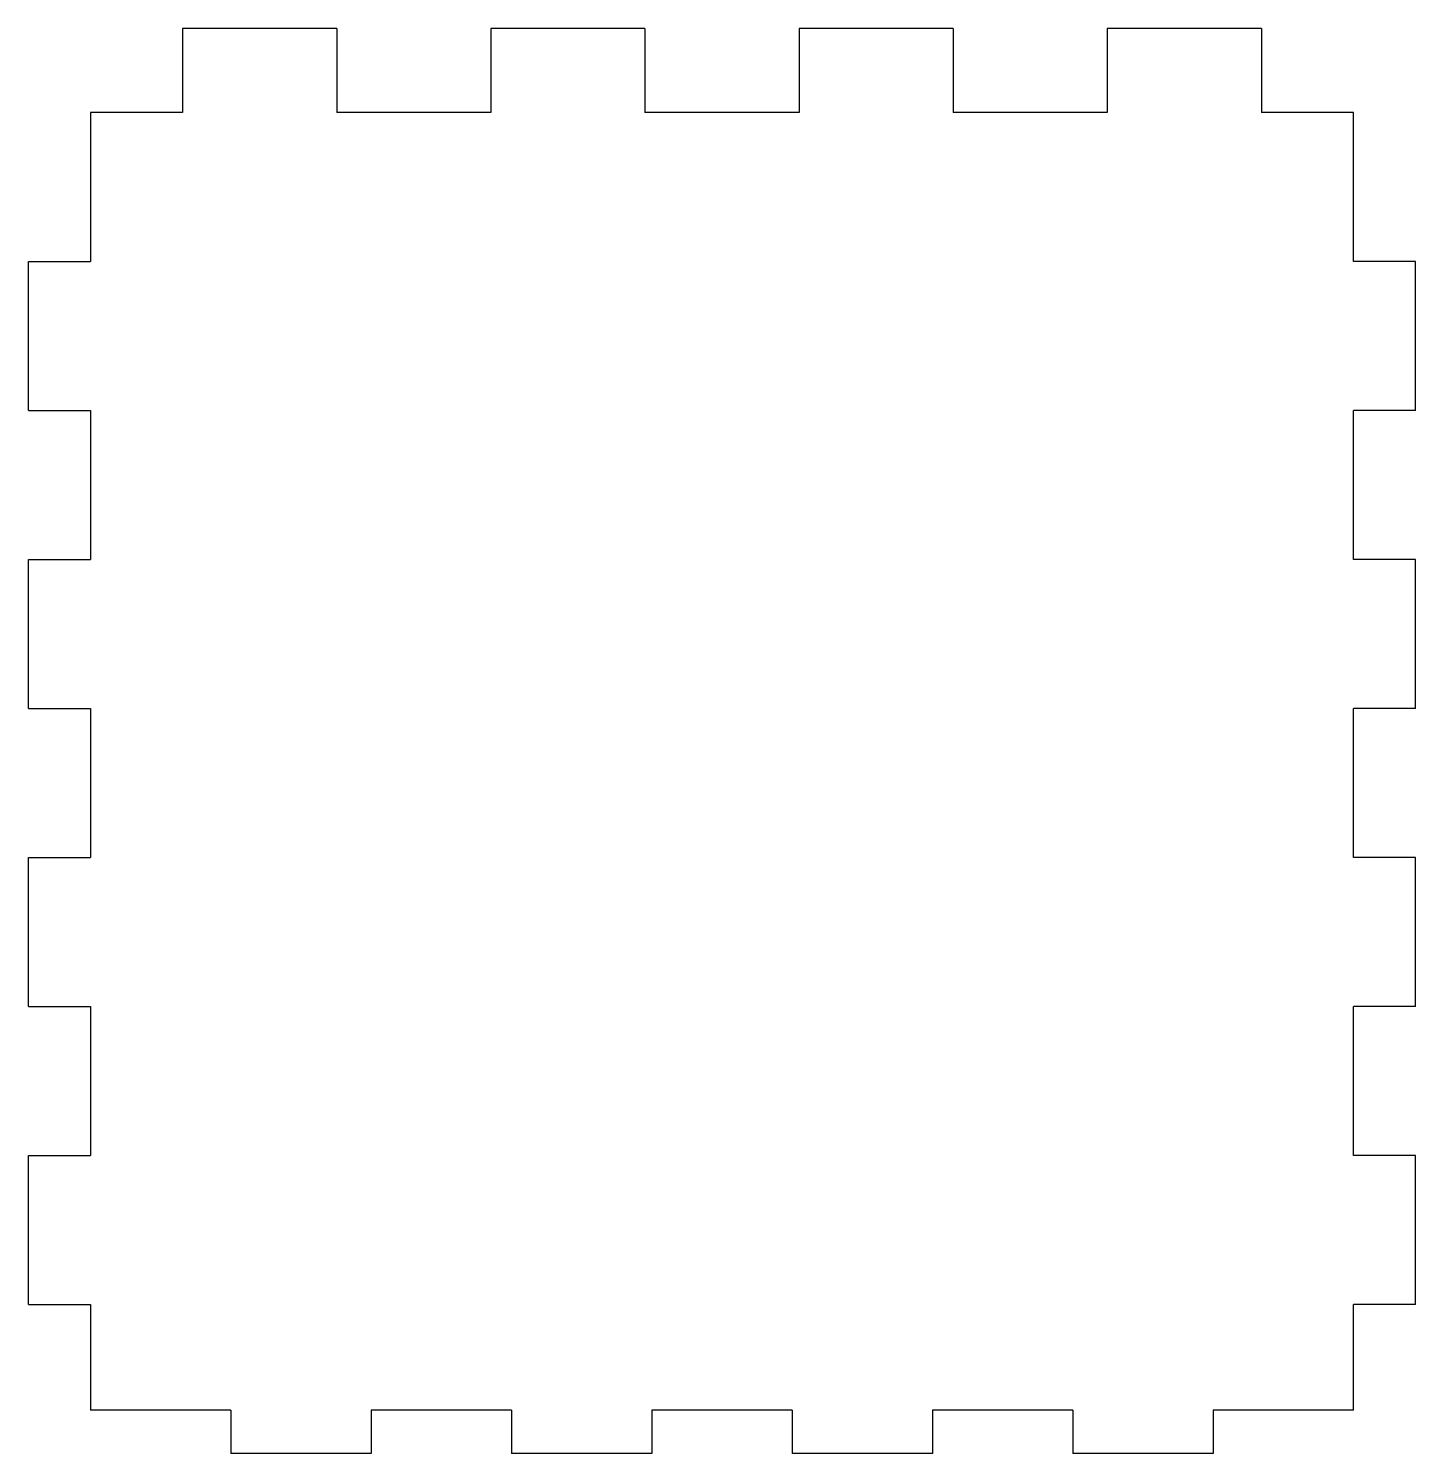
# Model space of a CAD drawing. Extents: x -48 to 48, y 0 to 98.6.
import ezdxf

# ---------------------------------------------------------------- set-up
doc = ezdxf.new("R2010")
doc.units = 0
doc.layers.add('VISIBLE', color=7, linetype='CONTINUOUS')

msp = doc.modelspace()

# ---------------------------------------------------------------- linework, layer by layer
at = {"layer": 'VISIBLE'}
for p, q in [((-26.667, 98.632), (-37.333, 98.632)), ((-37.333, 98.632), (-37.333, 92.819)), ((-26.667, 98.632), (-26.667, 92.819)), ((-5.333, 98.632), (-16, 98.632)), ((-16, 98.632), (-16, 92.819)), ((-5.333, 98.632), (-5.333, 92.819)), ((16, 98.632), (5.333, 98.632)), ((5.333, 98.632), (5.333, 92.819)), ((16, 98.632), (16, 92.819)), ((37.333, 98.632), (26.667, 98.632)), ((26.667, 98.632), (26.667, 92.819)), ((37.333, 98.632), (37.333, 92.819)), ((-37.333, 92.819), (-43.7, 92.819)), ((-43.7, 92.819), (-43.7, 82.506)), ((-16, 92.819), (-26.667, 92.819)), ((5.333, 92.819), (-5.333, 92.819)), ((26.667, 92.819), (16, 92.819)), ((43.7, 92.819), (37.333, 92.819)), ((43.7, 82.506), (43.7, 92.819)), ((-48, 82.506), (-43.7, 82.506)), ((-48, 72.193), (-48, 82.506)), ((48, 82.506), (43.7, 82.506)), ((48, 72.193), (48, 82.506)), ((-48, 72.193), (-43.7, 72.193)), ((-43.7, 72.193), (-43.7, 61.88)), ((43.7, 61.88), (43.7, 72.193)), ((48, 72.193), (43.7, 72.193)), ((-48, 61.88), (-43.7, 61.88)), ((-48, 51.566), (-48, 61.88)), ((48, 61.88), (43.7, 61.88)), ((48, 51.566), (48, 61.88)), ((-48, 51.566), (-43.7, 51.566)), ((-43.7, 51.566), (-43.7, 41.253)), ((43.7, 41.253), (43.7, 51.566)), ((48, 51.566), (43.7, 51.566)), ((-48, 41.253), (-43.7, 41.253)), ((-48, 30.94), (-48, 41.253)), ((48, 41.253), (43.7, 41.253)), ((48, 30.94), (48, 41.253)), ((-48, 30.94), (-43.7, 30.94)), ((-43.7, 30.94), (-43.7, 20.627)), ((43.7, 20.627), (43.7, 30.94)), ((48, 30.94), (43.7, 30.94)), ((-48, 20.627), (-43.7, 20.627)), ((-48, 10.313), (-48, 20.627)), ((48, 20.627), (43.7, 20.627)), ((48, 10.313), (48, 20.627)), ((-48, 10.313), (-43.7, 10.313)), ((-43.7, 10.313), (-43.7, 3)), ((43.7, 3), (43.7, 10.313)), ((48, 10.313), (43.7, 10.313)), ((-33.989, 3), (-43.7, 3)), ((-33.989, 3), (-33.989, 0)), ((-24.278, 3), (-24.278, 0)), ((-14.567, 3), (-24.278, 3)), ((-14.567, 3), (-14.567, 0)), ((-4.856, 3), (-4.856, 0)), ((4.856, 3), (-4.856, 3)), ((4.856, 3), (4.856, 0)), ((14.567, 3), (14.567, 0)), ((24.278, 3), (14.567, 3)), ((24.278, 3), (24.278, 0)), ((33.989, 3), (33.989, 0)), ((43.7, 3), (33.989, 3)), ((-24.278, 0), (-33.989, 0)), ((-4.856, 0), (-14.567, 0)), ((14.567, 0), (4.856, 0)), ((33.989, 0), (24.278, 0))]:
    msp.add_line(p, q, dxfattribs=at)

doc.saveas('drawing.dxf')
